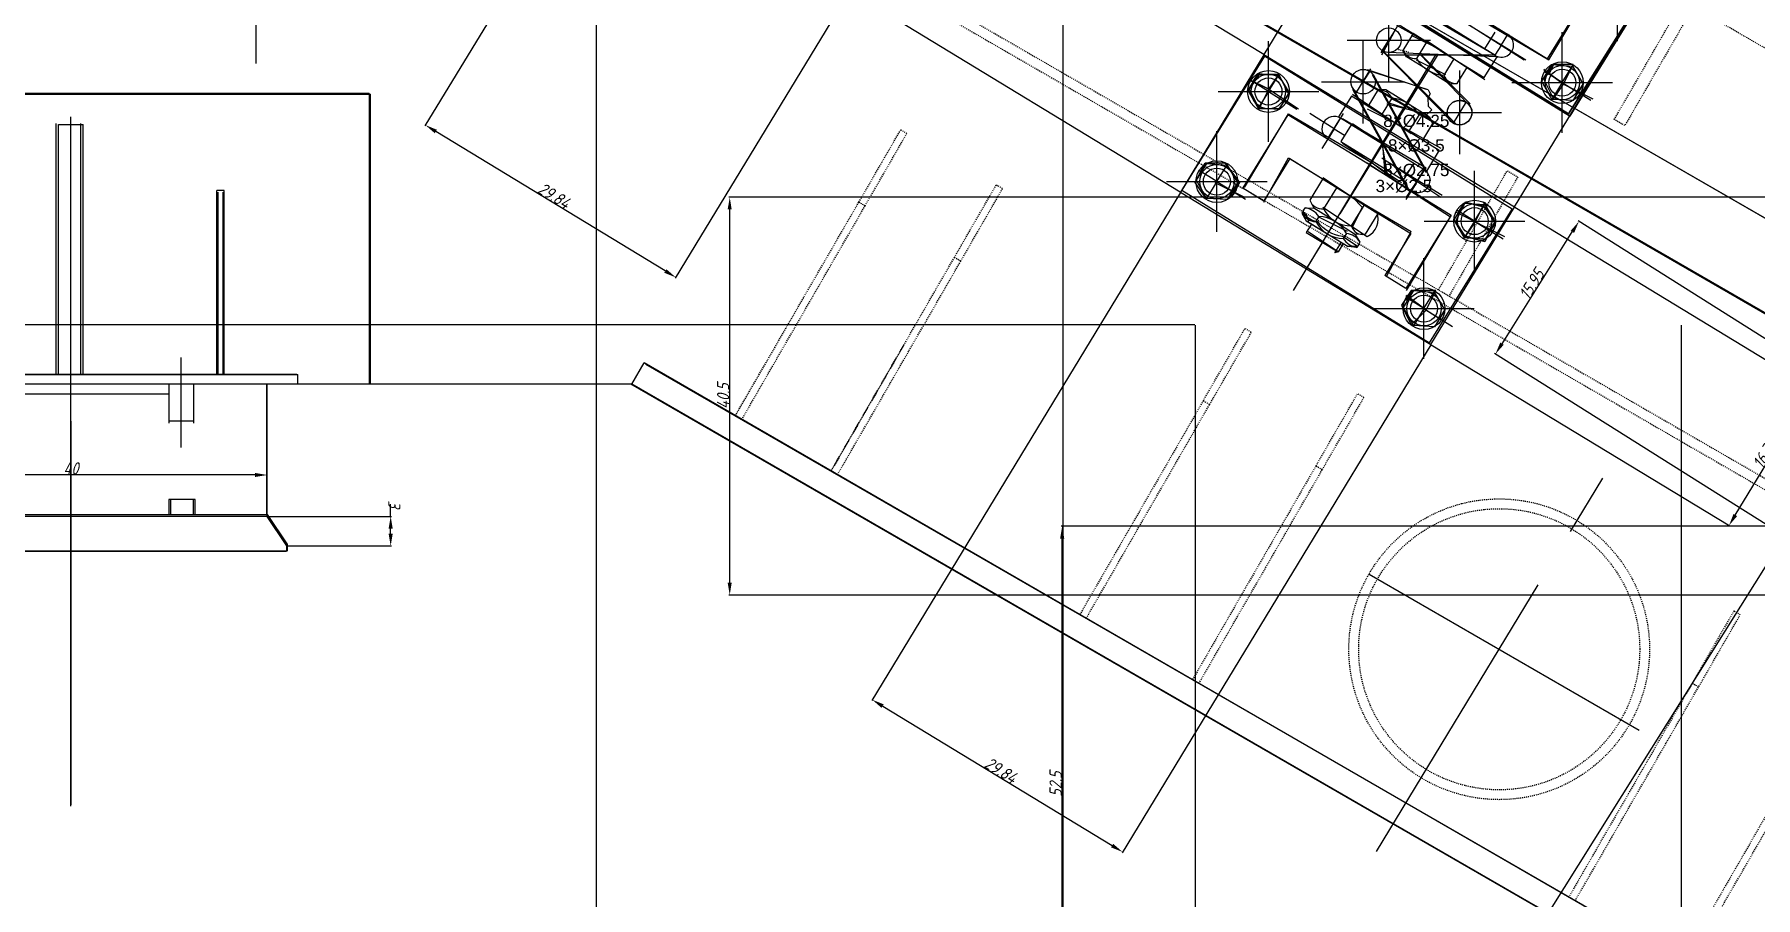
# Model space of a CAD drawing. Header units: millimetres. Extents: x 2787 to 6144, y -18 to 478.
# Drawn here: x 4303.8 to 4479.1, y 213.7 to 301.6 of the extents above; entities that cross this region are included whole.
import ezdxf

# ---------------------------------------------------------------- set-up
doc = ezdxf.new("R2010")
doc.units = ezdxf.units.MM
for name, pattern in [('ACAD_ISO02W100', [15, 12, -3]), ('CENTER', [50.8, 31.75, -6.35, 6.35, -6.35]), ('CENTER2', [28.575, 19.05, -3.175, 3.175, -3.175]), ('HIDDEN', [0.2, 0.1, -0.1])]:
    doc.linetypes.add(name, pattern=pattern)
for name, color, linetype in [('ADIM', 3, 'Continuous'), ('ADIM_CENTER', 1, 'Continuous'), ('ADIM_CLEAN', 3, 'Continuous'), ('ADIM_CLEAN_L', 3, 'Continuous')]:
    doc.layers.add(name, color=color, linetype=linetype)
for name, color, linetype, lineweight in [('A粗实线', 7, 'Continuous', 40), ('中心线', 1, 'CENTER', 13), ('图层1', 1, 'CENTER2', 25), ('图层2', 160, 'Continuous', 25), ('尺寸线', 22, 'Continuous', 13), ('粗实线层', 7, 'Continuous', 35), ('虚线', 8, 'ACAD_ISO02W100', 13)]:
    doc.layers.add(name, color=color, linetype=linetype, lineweight=lineweight)
doc.styles.get("Standard").update_dxf_attribs({"font": 'gbeitc.shx', "bigfont": 'gbcbig.shx'})
doc.dimstyles.new('ADIM', dxfattribs={"dimscale": 0.5, "dimtxt": 2.5, "dimasz": 2.5, "dimexe": 0.18, "dimexo": 0.0625, "dimgap": 0.09, "dimtad": 1, "dimdec": 4, "dimzin": 0, "dimdsep": 46, "dimtxsty": 'Standard', "dimcen": 0.09, "dimadec": 0, "dimazin": 0, "dimtfac": 1, "dimtdec": 4, "dimtofl": 0, "dimtmove": 0, "dimatfit": 3, "dimfxl": 1, "dimtolj": 1, "dimtzin": 0, "dimarcsym": 0})

# ---------------------------------------------------------------- blocks, each defined once
blk = doc.blocks.new('*D90')
at = {"layer": 'ADIM', "color": 0, "lineweight": -2, "transparency": 16777216}
for p, q in [((4542.97, 251.5), (4408.36, 251.5)), ((4408.45, 200.25), (4408.45, 250.25)), ((4542.97, 199), (4408.36, 199))]:
    blk.add_line(p, q, dxfattribs=at)
at = {"layer": 'ADIM', "color": 0, "transparency": 16777216}
for points in [[(4408.24, 250.25), (4408.66, 250.25), (4408.45, 251.5)], [(4408.24, 200.25), (4408.66, 200.25), (4408.45, 199)]]:
    blk.add_solid(points, dxfattribs=at)
at = {"layer": 'Defpoints', "color": 0, "transparency": 16777216}
for p in [(4408.45, 251.5), (4543, 251.5), (4543, 199)]:
    blk.add_point(p, dxfattribs=at)
at = {"layer": 'ADIM', "color": 0, "transparency": 16777216, "insert": (4407.78, 225.25), "char_height": 1.25, "attachment_point": 5, "rotation": 90}
blk.add_mtext('\\A1;52.5', dxfattribs=at)
blk = doc.blocks.new('*D135')
at = {"layer": 'ADIM', "color": 0, "lineweight": -2, "transparency": 16777216}
for p, q in [((4481.98, 250.47), (4449.54, 198.76)), ((4507.48, 234.47), (4475.04, 182.76)), ((4474.03, 183.5), (4450.64, 198.17))]:
    blk.add_line(p, q, dxfattribs=at)
at = {"layer": 'ADIM', "color": 0, "transparency": 16777216}
for points in [[(4450.75, 198.35), (4450.53, 198), (4449.58, 198.84)], [(4474.14, 183.68), (4473.92, 183.33), (4475.08, 182.84)]]:
    blk.add_solid(points, dxfattribs=at)
at = {"layer": 'Defpoints', "color": 0, "transparency": 16777216}
for p in [(4482, 250.5), (4507.5, 234.5), (4449.58, 198.84)]:
    blk.add_point(p, dxfattribs=at)
at = {"layer": 'ADIM', "color": 0, "transparency": 16777216, "insert": (4462.69, 191.41), "char_height": 1.25, "attachment_point": 5, "rotation": 327.8937}
blk.add_mtext('\\A1;30.1', dxfattribs=at)
blk = doc.blocks.new('*D136')
at = {"layer": 'ADIM', "color": 0, "lineweight": -2, "transparency": 16777216}
for p, q in [((4490.47, 264.02), (4460.99, 282.58)), ((4453.24, 270.09), (4460.4, 281.47)), ((4481.97, 250.52), (4452.49, 269.08))]:
    blk.add_line(p, q, dxfattribs=at)
at = {"layer": 'ADIM', "color": 0, "transparency": 16777216}
for points in [[(4460.23, 281.58), (4460.58, 281.36), (4461.07, 282.53)], [(4453.06, 270.2), (4453.41, 269.98), (4452.57, 269.03)]]:
    blk.add_solid(points, dxfattribs=at)
at = {"layer": 'Defpoints', "color": 0, "transparency": 16777216}
for p in [(4461.07, 282.53), (4490.5, 264), (4482, 250.5)]:
    blk.add_point(p, dxfattribs=at)
at = {"layer": 'ADIM', "color": 0, "transparency": 16777216, "insert": (4456.25, 276.14), "char_height": 1.25, "attachment_point": 5, "rotation": 57.8043}
blk.add_mtext('\\A1;15.95', dxfattribs=at)
blk = doc.blocks.new('*D138')
at = {"layer": 'ADIM', "color": 0, "lineweight": -2, "transparency": 16777216}
for p, q in [((4483.47, 285), (4374.5, 285)), ((4374.59, 245.75), (4374.59, 283.75)), ((4483.47, 244.5), (4374.5, 244.5))]:
    blk.add_line(p, q, dxfattribs=at)
at = {"layer": 'ADIM', "color": 0, "transparency": 16777216}
for points in [[(4374.38, 283.75), (4374.79, 283.75), (4374.59, 285)], [(4374.38, 245.75), (4374.79, 245.75), (4374.59, 244.5)]]:
    blk.add_solid(points, dxfattribs=at)
at = {"layer": 'Defpoints', "color": 0, "transparency": 16777216}
for p in [(4374.59, 285), (4483.5, 285), (4483.5, 244.5)]:
    blk.add_point(p, dxfattribs=at)
at = {"layer": 'ADIM', "color": 0, "transparency": 16777216, "insert": (4373.92, 264.75), "char_height": 1.25, "attachment_point": 5, "rotation": 90}
blk.add_mtext('\\A1;40.5', dxfattribs=at)
blk = doc.blocks.new('*D157')
at = {"layer": 'ADIM', "color": 0, "lineweight": -2, "transparency": 16777216}
for p, q in [((4374.98, 343.97), (4343.55, 292.26)), ((4400.48, 328.47), (4369.05, 276.76)), ((4368.03, 277.49), (4344.67, 291.69))]:
    blk.add_line(p, q, dxfattribs=at)
at = {"layer": 'ADIM', "color": 0, "transparency": 16777216}
for points in [[(4344.77, 291.87), (4344.56, 291.51), (4343.6, 292.34)], [(4368.14, 277.67), (4367.92, 277.31), (4369.1, 276.84)]]:
    blk.add_solid(points, dxfattribs=at)
at = {"layer": 'Defpoints', "color": 0, "transparency": 16777216}
for p in [(4375, 344), (4400.5, 328.5), (4343.6, 292.34)]:
    blk.add_point(p, dxfattribs=at)
at = {"layer": 'ADIM', "color": 0, "transparency": 16777216, "insert": (4356.7, 285.16), "char_height": 1.25, "attachment_point": 5, "rotation": 328.707}
blk.add_mtext('\\A1;29.84', dxfattribs=at)
blk = doc.blocks.new('*D164')
at = {"layer": 'ADIM', "color": 0, "lineweight": -2, "transparency": 16777216}
for p, q in [((4361, 305.47), (4361, 178.58)), ((4408.5, 305.47), (4408.5, 178.58)), ((4362.25, 178.67), (4407.25, 178.67))]:
    blk.add_line(p, q, dxfattribs=at)
at = {"layer": 'ADIM', "color": 0, "transparency": 16777216}
for points in [[(4362.25, 178.87), (4362.25, 178.46), (4361, 178.67)], [(4407.25, 178.87), (4407.25, 178.46), (4408.5, 178.67)]]:
    blk.add_solid(points, dxfattribs=at)
at = {"layer": 'Defpoints', "color": 0, "transparency": 16777216}
for p in [(4361, 305.5), (4408.5, 305.5), (4408.5, 178.67)]:
    blk.add_point(p, dxfattribs=at)
at = {"layer": 'ADIM', "color": 0, "transparency": 16777216, "insert": (4384.75, 179.34), "char_height": 1.25, "attachment_point": 5}
blk.add_mtext('\\A1;47.5', dxfattribs=at)
blk = doc.blocks.new('*D166')
at = {"layer": 'ADIM', "color": 0, "lineweight": -2, "transparency": 16777216}
for p, q in [((4454.53, 283.98), (4484.93, 265.53)), ((4446.03, 269.98), (4476.43, 251.53)), ((4477, 252.64), (4484.2, 264.5))]:
    blk.add_line(p, q, dxfattribs=at)
at = {"layer": 'ADIM', "color": 0, "transparency": 16777216}
for points in [[(4484.02, 264.61), (4484.38, 264.4), (4484.85, 265.57)], [(4476.82, 252.75), (4477.18, 252.53), (4476.35, 251.57)]]:
    blk.add_solid(points, dxfattribs=at)
at = {"layer": 'Defpoints', "color": 0, "transparency": 16777216}
for p in [(4454.5, 284), (4446, 270), (4484.85, 265.57)]:
    blk.add_point(p, dxfattribs=at)
at = {"layer": 'ADIM', "color": 0, "transparency": 16777216, "insert": (4480.03, 258.92), "char_height": 1.25, "attachment_point": 5, "rotation": 58.7363}
blk.add_mtext('\\A1;16.38', dxfattribs=at)
blk = doc.blocks.new('*D167')
at = {"layer": 'ADIM', "color": 0, "lineweight": -2, "transparency": 16777216}
for p, q in [((4429.02, 299.53), (4460.45, 351.24)), ((4484.83, 336.31), (4461.47, 350.51)), ((4454.52, 284.03), (4485.95, 335.74))]:
    blk.add_line(p, q, dxfattribs=at)
at = {"layer": 'ADIM', "color": 0, "transparency": 16777216}
for points in [[(4461.58, 350.69), (4461.36, 350.33), (4460.4, 351.16)], [(4484.94, 336.49), (4484.73, 336.13), (4485.9, 335.66)]]:
    blk.add_solid(points, dxfattribs=at)
at = {"layer": 'Defpoints', "color": 0, "transparency": 16777216}
for p in [(4460.4, 351.16), (4429, 299.5), (4454.5, 284)]:
    blk.add_point(p, dxfattribs=at)
at = {"layer": 'ADIM', "color": 0, "transparency": 16777216, "insert": (4473.5, 343.98), "char_height": 1.25, "attachment_point": 5, "rotation": 328.707}
blk.add_mtext('\\A1;29.84', dxfattribs=at)
blk = doc.blocks.new('*D168')
at = {"layer": 'ADIM', "color": 0, "lineweight": -2, "transparency": 16777216}
for p, q in [((4428.97, 299.52), (4398.57, 317.97)), ((4398, 316.86), (4390.8, 305)), ((4420.47, 285.52), (4390.07, 303.97))]:
    blk.add_line(p, q, dxfattribs=at)
at = {"layer": 'ADIM', "color": 0, "transparency": 16777216}
for points in [[(4397.82, 316.97), (4398.18, 316.75), (4398.65, 317.93)], [(4390.62, 305.1), (4390.98, 304.89), (4390.15, 303.93)]]:
    blk.add_solid(points, dxfattribs=at)
at = {"layer": 'Defpoints', "color": 0, "transparency": 16777216}
for p in [(4390.15, 303.93), (4429, 299.5), (4420.5, 285.5)]:
    blk.add_point(p, dxfattribs=at)
at = {"layer": 'ADIM', "color": 0, "transparency": 16777216, "insert": (4393.83, 311.28), "char_height": 1.25, "attachment_point": 5, "rotation": 58.7363}
blk.add_mtext('\\A1;16.38', dxfattribs=at)
blk = doc.blocks.new('*D169')
at = {"layer": 'ADIM', "color": 0, "lineweight": -2, "transparency": 16777216}
for p, q in [((4420.48, 285.47), (4389.05, 233.76)), ((4445.98, 269.97), (4414.55, 218.26)), ((4390.17, 233.19), (4413.53, 218.99))]:
    blk.add_line(p, q, dxfattribs=at)
at = {"layer": 'ADIM', "color": 0, "transparency": 16777216}
for points in [[(4390.27, 233.37), (4390.06, 233.01), (4389.1, 233.84)], [(4413.64, 219.17), (4413.42, 218.81), (4414.6, 218.34)]]:
    blk.add_solid(points, dxfattribs=at)
at = {"layer": 'Defpoints', "color": 0, "transparency": 16777216}
for p in [(4420.5, 285.5), (4446, 270), (4414.6, 218.34)]:
    blk.add_point(p, dxfattribs=at)
at = {"layer": 'ADIM', "color": 0, "transparency": 16777216, "insert": (4402.2, 226.66), "char_height": 1.25, "attachment_point": 5, "rotation": 328.707}
blk.add_mtext('\\A1;29.84', dxfattribs=at)
blk = doc.blocks.new('*D170')
at = {"layer": 'ADIM', "color": 0, "lineweight": -2, "transparency": 16777216}
for p, q in [((4422, 271.97), (4422, 128.5)), ((4471.5, 271.97), (4471.5, 128.5)), ((4423.25, 128.59), (4470.25, 128.59))]:
    blk.add_line(p, q, dxfattribs=at)
at = {"layer": 'ADIM', "color": 0, "transparency": 16777216}
for points in [[(4423.25, 128.8), (4423.25, 128.38), (4422, 128.59)], [(4470.25, 128.8), (4470.25, 128.38), (4471.5, 128.59)]]:
    blk.add_solid(points, dxfattribs=at)
at = {"layer": 'Defpoints', "color": 0, "transparency": 16777216}
for p in [(4422, 272), (4471.5, 272), (4471.5, 128.59)]:
    blk.add_point(p, dxfattribs=at)
at = {"layer": 'ADIM', "color": 0, "transparency": 16777216, "insert": (4446.75, 129.26), "char_height": 1.25, "attachment_point": 5}
blk.add_mtext('\\A1;49.5', dxfattribs=at)
blk = doc.blocks.new('*D171')
at = {"layer": 'ADIM', "color": 0, "lineweight": -2, "transparency": 16777216}
for p, q in [((4421.97, 335.5), (4259.17, 335.5)), ((4259.26, 273.25), (4259.26, 334.25)), ((4421.97, 272), (4259.17, 272))]:
    blk.add_line(p, q, dxfattribs=at)
at = {"layer": 'ADIM', "color": 0, "transparency": 16777216}
for points in [[(4259.05, 334.25), (4259.46, 334.25), (4259.26, 335.5)], [(4259.05, 273.25), (4259.46, 273.25), (4259.26, 272)]]:
    blk.add_solid(points, dxfattribs=at)
at = {"layer": 'Defpoints', "color": 0, "transparency": 16777216}
for p in [(4259.26, 335.5), (4422, 335.5), (4422, 272)]:
    blk.add_point(p, dxfattribs=at)
at = {"layer": 'ADIM', "color": 0, "transparency": 16777216, "insert": (4258.59, 303.75), "char_height": 1.25, "attachment_point": 5, "rotation": 90}
blk.add_mtext('\\A1;63.5', dxfattribs=at)
blk = doc.blocks.new('*D199')
at = {"layer": 'ADIM', "color": 0, "lineweight": -2, "transparency": 16777216}
for p, q in [((4287.5, 252.53), (4287.5, 256.81)), ((4326.25, 256.72), (4288.75, 256.72)), ((4327.5, 252.53), (4327.5, 256.81))]:
    blk.add_line(p, q, dxfattribs=at)
at = {"layer": 'ADIM', "color": 0, "transparency": 16777216}
for points in [[(4288.75, 256.93), (4288.75, 256.52), (4287.5, 256.72)], [(4326.25, 256.93), (4326.25, 256.52), (4327.5, 256.72)]]:
    blk.add_solid(points, dxfattribs=at)
at = {"layer": 'Defpoints', "color": 0, "transparency": 16777216}
for p in [(4287.5, 256.72), (4287.5, 252.5), (4327.5, 252.5)]:
    blk.add_point(p, dxfattribs=at)
at = {"layer": 'ADIM', "color": 0, "transparency": 16777216, "insert": (4307.5, 257.39), "char_height": 1.25, "attachment_point": 5}
blk.add_mtext('\\A1;40', dxfattribs=at)
blk = doc.blocks.new('*D201')
at = {"layer": 'ADIM', "color": 0, "lineweight": -2, "transparency": 16777216}
for p, q in [((4327.53, 252.5), (4340.15, 252.5)), ((4340.06, 252.5), (4340.06, 253.75)), ((4340.06, 250.75), (4340.06, 251.25)), ((4329.53, 249.5), (4340.15, 249.5))]:
    blk.add_line(p, q, dxfattribs=at)
at = {"layer": 'ADIM', "color": 0, "transparency": 16777216}
for points in [[(4339.85, 251.25), (4340.27, 251.25), (4340.06, 252.5)], [(4339.85, 250.75), (4340.27, 250.75), (4340.06, 249.5)]]:
    blk.add_solid(points, dxfattribs=at)
at = {"layer": 'Defpoints', "color": 0, "transparency": 16777216}
for p in [(4327.5, 252.5), (4340.06, 252.5), (4329.5, 249.5)]:
    blk.add_point(p, dxfattribs=at)
at = {"layer": 'ADIM', "color": 0, "transparency": 16777216, "insert": (4340.43, 253.75), "char_height": 1.25, "attachment_point": 5, "rotation": 270}
blk.add_mtext('\\A1;3', dxfattribs=at)

msp = doc.modelspace()

# ---------------------------------------------------------------- linework, layer by layer
at = {"color": 7, "linetype": 'Continuous', "lineweight": -3}
for p, q in [((4504.53517, 259.07622), (4304.46557, 374.6261)), ((4716.3813, 146.44712), (4364.3277, 349.62706)), ((4337.86897, 294.44889), (4337.86897, 269.44913)), ((4337.86897, 294.44889), (4337.86897, 269.44913)), ((4337.86898, 294.44889), (4337.86898, 269.44913)), ((4323.10761, 285.69897), (4322.35762, 285.69897)), ((4322.35762, 266.96053), (4322.35762, 285.69897)), ((4323.10761, 266.96053), (4323.10761, 285.69897)), ((4284.35898, 266.96053), (4330.60769, 266.96053)), ((4330.59615, 265.96054), (4330.59615, 266.94928)), ((4317.48267, 264.94892), (4297.48286, 264.94892)), ((4319.98264, 265.96054), (4317.48267, 265.96054)), ((4317.48267, 265.96054), (4317.48267, 262.21059)), ((4319.98264, 265.96054), (4319.98264, 262.21059)), ((4319.98264, 262.21059), (4317.48267, 262.21059)), ((4317.48277, 254.21055), (4317.48277, 252.71054)), ((4318.73277, 254.21055), (4317.48277, 254.21055)), ((4317.65291, 254.20999), (4317.65291, 252.70999)), ((4318.90291, 254.20999), (4317.65291, 254.20999)), ((4319.98276, 254.21055), (4318.73277, 254.21055)), ((4320.15291, 254.20999), (4318.90291, 254.20999)), ((4319.98276, 252.71054), (4319.98276, 254.21055)), ((4320.15291, 252.70999), (4320.15291, 254.20999))]:
    msp.add_line(p, q, dxfattribs=at)
at = {"lineweight": -3}
for p, q in [((4457.86181, 299.08324), (4462.4719, 306.55437)), ((4452.50656, 299.45008), (4444.00098, 304.7089)), ((4449.56433, 304.20324), (4457.86181, 299.08324)), ((4446.95102, 299.94569), (4442.48315, 302.70262)), ((4444.1852, 301.65236), (4443.13281, 299.95163)), ((4446.95102, 299.94569), (4444.1852, 301.65236)), ((4452.4979, 301.81416), (4451.46407, 300.10209)), ((4448.25216, 292.53835), (4440.96089, 299.98155)), ((4452.73068, 299.30167), (4441.61096, 299.73641)), ((4443.49595, 299.28691), (4443.13281, 299.95163)), ((4445.56562, 300.80057), (4444.52066, 299.1061)), ((4446.94853, 299.94724), (4445.56562, 300.80057)), ((4446.94853, 299.94724), (4451.40956, 297.17925)), ((4446.94853, 299.94724), (4448.32932, 299.09048)), ((4447.60261, 301.00724), (4447.58497, 300.97866)), ((4447.60261, 301.00724), (4447.60261, 301.00724)), ((4445.70861, 297.92157), (4443.49595, 299.28691)), ((4444.83171, 299.61049), (4449.8662, 294.41712)), ((4445.91047, 298.25937), (4445.91446, 298.25694)), ((4448.32932, 299.09048), (4447.30077, 297.41235)), ((4448.68376, 296.56978), (4449.73674, 298.27014)), ((4451.40956, 297.17925), (4452.73068, 299.30167)), ((4451.85776, 298.38158), (4451.84012, 298.353)), ((4452.50656, 299.45009), (4452.50656, 299.45008)), ((4452.73068, 299.30167), (4452.74965, 299.33215)), ((4452.73068, 299.30167), (4452.86813, 299.29629)), ((4445.70369, 295.94283), (4439.66289, 297.87801)), ((4445.54909, 287.66318), (4440.17354, 297.40693)), ((4445.70385, 297.92451), (4447.91651, 296.55918)), ((4447.91651, 296.55918), (4448.68376, 296.56978)), ((4448.68217, 296.57075), (4448.68376, 296.56978)), ((4437.91353, 295.29708), (4436.60071, 293.16952)), ((4442.3814, 292.54016), (4437.91353, 295.29708)), ((4443.70459, 285.85951), (4438.06886, 296.05808)), ((4438.35565, 295.55222), (4438.35106, 295.56024)), ((4438.35183, 295.54602), (4438.35565, 295.55222)), ((4439.61558, 294.24683), (4440.6637, 295.95019)), ((4441.42069, 295.92373), (4440.6637, 295.95019)), ((4440.99599, 293.39503), (4442.04185, 295.08894)), ((4443.63335, 294.5584), (4441.42069, 295.92373)), ((4443.34807, 294.07584), (4441.73053, 294.58472)), ((4443.62858, 294.56134), (4445.84124, 293.19601)), ((4445.70674, 295.93667), (4445.70369, 295.94283)), ((4449.58557, 294.69926), (4449.01307, 294.88267)), ((4449.58834, 294.70375), (4449.56498, 294.66591)), ((4431.44292, 293.38564), (4426.84805, 285.93919)), ((4439.75559, 288.29036), (4431.44292, 293.38564)), ((4445.31593, 287.79694), (4436.80105, 293.04068)), ((4442.3814, 292.54016), (4439.61558, 294.24683)), ((4442.3789, 292.5417), (4440.99599, 293.39503)), ((4443.3321, 294.08086), (4443.42196, 294.22648)), ((4443.3321, 294.08086), (4445.54364, 293.3851)), ((4443.42196, 294.22648), (4443.42592, 294.22401)), ((4443.76393, 291.69179), (4444.80254, 293.36372)), ((4445.84124, 293.19601), (4446.17587, 292.50549)), ((4437.87618, 292.38569), (4436.81935, 290.68772)), ((4441.06608, 290.41414), (4437.87618, 292.38569)), ((4441.72482, 291.48169), (4441.74246, 291.51027)), ((4441.72482, 291.48169), (4441.72482, 291.48169)), ((4442.3789, 292.5417), (4446.85359, 289.79585)), ((4442.3789, 292.5417), (4443.76393, 291.69179)), ((4446.17587, 292.50549), (4445.12834, 290.80176)), ((4446.17429, 292.50648), (4446.17587, 292.50549)), ((4448.2494, 292.53386), (4448.6302, 292.41406)), ((4436.81935, 290.68772), (4443.19905, 286.74443)), ((4441.18453, 290.6061), (4441.06608, 290.41414)), ((4441.06608, 290.41414), (4441.18453, 290.6061)), ((4441.06608, 290.41414), (4441.30506, 287.33657)), ((4441.18453, 290.6061), (4441.18316, 290.60849)), ((4446.85359, 289.79585), (4445.54909, 287.66318)), ((4431.54137, 288.78177), (4428.9756, 284.62637)), ((4431.61644, 288.9062), (4431.54137, 288.78177)), ((4437.78636, 285.09902), (4431.61644, 288.9062)), ((4439.74806, 288.29497), (4448.04554, 283.17498)), ((4439.75559, 288.29036), (4439.75558, 288.29033)), ((4439.75559, 288.29036), (4444.01071, 285.66472)), ((4443.19905, 286.74443), (4444.26563, 288.4363)), ((4445.31592, 287.79693), (4445.31593, 287.79694)), ((4445.54909, 287.66318), (4445.53036, 287.63255)), ((4445.54909, 287.66318), (4445.61554, 287.54274)), ((4426.84805, 285.93919), (4428.9756, 284.62637)), ((4434.96716, 286.83821), (4433.66567, 284.7037)), ((4437.77114, 285.108), (4434.95212, 286.84749)), ((4437.78636, 285.09902), (4434.96716, 286.83821)), ((4436.37348, 285.97043), (4435.0755, 283.83379)), ((4436.37348, 285.97043), (4435.0755, 283.83379)), ((4436.35862, 285.98001), (4436.35844, 285.97971)), ((4437.77132, 285.1083), (4436.35862, 285.98001)), ((4437.78618, 285.09872), (4436.37348, 285.97043)), ((4433.66567, 284.7037), (4434.09183, 283.8723)), ((4437.77114, 285.108), (4443.94105, 281.30082)), ((4437.78636, 285.09902), (4437.78618, 285.09872)), ((4437.78636, 285.09902), (4440.60538, 283.35953)), ((4437.78636, 285.09902), (4439.19915, 284.22746)), ((4439.19915, 284.22746), (4437.87892, 282.08789)), ((4439.19915, 284.22746), (4437.90482, 282.0886)), ((4433.02337, 283.65031), (4432.85927, 283.38437)), ((4432.85927, 283.38437), (4433.30414, 282.59577)), ((4432.94267, 283.70011), (4432.94267, 283.70011)), ((4433.02337, 283.65031), (4433.18747, 283.91626)), ((4433.18747, 283.91626), (4434.09183, 283.8723)), ((4433.30414, 282.59577), (4437.55925, 279.97013)), ((4433.83276, 282.26958), (4433.30465, 281.4204)), ((4434.04552, 282.1383), (4433.83276, 282.26958)), ((4436.21098, 282.54595), (4434.09183, 283.8723)), ((4434.59717, 283.04639), (4434.27267, 282.51222)), ((4436.21098, 282.54595), (4438.33013, 281.2196)), ((4440.60538, 283.35953), (4439.29256, 281.23198)), ((4448.04554, 283.17498), (4443.43544, 275.70385)), ((4433.30465, 281.4204), (4436.539, 279.42463)), ((4437.4023, 281.31547), (4437.0741, 280.78358)), ((4439.29256, 281.23198), (4438.33013, 281.2196)), ((4438.7935, 280.4232), (4438.33013, 281.2196)), ((4438.75743, 280.47928), (4438.76279, 280.47598)), ((4443.94105, 281.30082), (4441.30788, 277.01667)), ((4436.84435, 280.41126), (4436.17967, 279.33407)), ((4436.53904, 279.42464), (4436.17967, 279.33407)), ((4437.05711, 280.27998), (4436.53904, 279.42464)), ((4436.84435, 280.41126), (4437.05711, 280.27998)), ((4438.46529, 279.89131), (4437.55925, 279.97013)), ((4438.62939, 280.15725), (4438.46529, 279.89131)), ((4438.62939, 280.15725), (4438.7935, 280.4232)), ((4443.43544, 275.70385), (4441.30788, 277.01667))]:
    msp.add_line(p, q, dxfattribs=at)
at = {"color": 7, "linetype": 'Continuous', "lineweight": -3, "ltscale": 1.333333}
msp.add_line((4327.44424, 252.71054), (4327.44424, 265.96054), dxfattribs=at)
at = {"lineweight": -3, "ltscale": 1.333333}
for p, q in [((4287.44424, 252.71054), (4327.44424, 252.71054)), ((4329.51145, 249.71054), (4327.52128, 252.71054)), ((4285.45408, 248.96054), (4329.43441, 248.96054)), ((4329.51145, 249.71054), (4329.51145, 248.96054))]:
    msp.add_line(p, q, dxfattribs=at)
at = {"lineweight": -3}
for points in [[(4467.31298, 307.60629), (4468.50155, 306.87288), (4460.0995, 293.25651), (4434.88794, 308.81343), (4443.28999, 322.4298), (4456.04149, 314.56143)], [(4445.70674, 295.93667), (4445.91722, 295.51154), (4445.68532, 295.081), (4445.7336, 294.28355), (4446.09989, 293.90569), (4445.54037, 293.38205)]]:
    msp.add_lwpolyline(points, dxfattribs=at)
for points in [[(4434.95491, 308.81157), (4460.16647, 293.25465), (4468.56852, 306.87102), (4443.35696, 322.42794)], [(4420.64337, 285.72867), (4445.85493, 270.17175), (4454.25698, 283.78812), (4429.04542, 299.34504)]]:
    msp.add_lwpolyline(points, close=True, dxfattribs=at)
for centre, radius in [((4441.70705, 300.9835), 1.25), ((4439.10199, 296.76175), 1.25), ((4459.37571, 296.66844), 2.125), ((4459.37571, 296.66844), 1.375), ((4429.45579, 295.7631), 2.125), ((4429.45579, 295.7631), 1.375), ((4448.90857, 293.60213), 1.25), ((4448.92916, 293.63549), 1.25), ((4424.19939, 286.59291), 2.125), ((4424.19939, 286.59291), 1.375), ((4450.44742, 282.56548), 2.125), ((4450.44742, 282.56548), 1.375), ((4445.28918, 273.65591), 2.125), ((4445.28918, 273.65591), 1.375)]:
    msp.add_circle(centre, radius, dxfattribs=at)
for centre, radius, start, end in [((4453.17055, 300.50916), 1.25, 237.9144148, 58.3231343), ((4444.52319, 300.67202), 1.56592, 207.3897692, 269.90746), ((4447.55988, 300.96615), 3.56324, 211.4672846, 265.8299447), ((4448.56815, 297.93811), 1.3721, 202.5306151, 274.8636076), ((4440.64338, 294.3844), 1.56592, 26.7388086, 89.2564994), ((4441.74239, 291.53831), 3.56324, 30.8163239, 85.178984), ((4436.14815, 291.97474), 1.25, 58.5119516, 238.3231343), ((4444.90102, 291.99515), 1.3721, 21.782661, 94.1156535), ((4436.14815, 291.97474), 1.25, 327.4744315, 328.728837), ((4444.66712, 286.7285), 1.25, 238.3231343, 58.7318538), ((4434.88258, 285.09851), 1.27935, 197.9747161, 278.6731711), ((4434.40009, 284.30008), 1.79239, 210.7229581, 265.9233105), ((4432.86062, 281.80935), 2.1321, 35.4643928, 81.1818758), ((4437.19183, 284.10869), 3.32719, 208.6740582, 267.9722104), ((4434.41293, 279.60935), 3.44198, 29.7146966, 86.931572), ((4437.80913, 285.09952), 3.01244, 204.8452667, 271.8204528), ((4438.7802, 281.91299), 2.04606, 213.5035588, 261.1463219), ((4437.16599, 279.41634), 1.91378, 31.7429096, 82.9069711), ((4439.04917, 282.39006), 1.18338, 194.7582857, 281.8689742)]:
    msp.add_arc(centre, radius, start, end, dxfattribs=at)
at = {"layer": 'ADIM_CENTER', "linetype": 'CENTER'}
for p, q in [((4326.34658, 298.60705), (4326.34658, 324.60705)), ((4326.34658, 299.35705), (4326.34658, 323.85705)), ((4465.01588, 300.87428), (4465.01588, 311.12428)), ((4465.01588, 301.24928), (4465.01588, 310.74928)), ((4441.70705, 296.7335), (4441.70705, 305.2335)), ((4459.37571, 291.54344), (4459.37571, 301.79344)), ((4429.45579, 290.6381), (4429.45579, 300.8881)), ((4429.45579, 291.0131), (4429.45579, 300.5131)), ((4429.45579, 291.3881), (4429.45579, 300.1381)), ((4437.45705, 300.9835), (4445.95705, 300.9835)), ((4439.10199, 292.51175), (4439.10199, 301.01175)), ((4459.37571, 291.91844), (4459.37571, 301.41844)), ((4459.37571, 292.29344), (4459.37571, 301.04344)), ((4434.85199, 296.76175), (4443.35199, 296.76175)), ((4448.92916, 289.38549), (4448.92916, 297.88549)), ((4454.25071, 296.66844), (4464.50071, 296.66844)), ((4454.62571, 296.66844), (4464.12571, 296.66844)), ((4455.00071, 296.66844), (4463.75071, 296.66844)), ((4424.33079, 295.7631), (4434.58079, 295.7631)), ((4424.70579, 295.7631), (4434.20579, 295.7631)), ((4425.08079, 295.7631), (4433.83079, 295.7631)), ((4444.67916, 293.63549), (4453.17916, 293.63549)), ((4424.19939, 281.46791), (4424.19939, 291.71791)), ((4424.19939, 281.84291), (4424.19939, 291.34291)), ((4424.19939, 282.21791), (4424.19939, 290.96791)), ((4450.44742, 277.44048), (4450.44742, 287.69048)), ((4419.07439, 286.59291), (4429.32439, 286.59291)), ((4419.44939, 286.59291), (4428.94939, 286.59291)), ((4419.82439, 286.59291), (4428.57439, 286.59291)), ((4450.44742, 277.81548), (4450.44742, 287.31548)), ((4450.44742, 278.19048), (4450.44742, 286.94048)), ((4445.32242, 282.56548), (4455.57242, 282.56548)), ((4445.69742, 282.56548), (4455.19742, 282.56548)), ((4446.07242, 282.56548), (4454.82242, 282.56548)), ((4445.28918, 268.53091), (4445.28918, 278.78091)), ((4445.28918, 268.90591), (4445.28918, 278.40591)), ((4445.28918, 269.28091), (4445.28918, 278.03091)), ((4440.16418, 273.65591), (4450.41418, 273.65591)), ((4440.53918, 273.65591), (4450.03918, 273.65591)), ((4440.91418, 273.65591), (4449.66418, 273.65591))]:
    msp.add_line(p, q, dxfattribs=at)
at = {"layer": 'ADIM_CLEAN'}
for points in [[(4468.5, 307), (4443.5, 322.5), (4456, 314.5), (4443.5, 322.5), (4435, 309), (4460, 293.5), (4468.5, 307), (4467.5, 307.5)], [(4460, 293.5), (4435, 309), (4443.5, 322.5), (4468.5, 307)], [(4446, 270), (4454.5, 284), (4429, 299.5), (4420.5, 285.5)], [(4460.5, 298.5), (4458.5, 298.5), (4458, 297.5), (4457.5, 298), (4459.5, 296.5)], [(4458.5, 298.5), (4457.5, 297), (4458.5, 295), (4459.5, 296.5), (4457.5, 298), (4458, 297.5)], [(4431.5, 295.5), (4430.5, 294), (4428.5, 294), (4427.5, 296), (4428.5, 297.5), (4430.5, 297.5)], [(4428.5, 297.5), (4427.5, 296), (4428.5, 294), (4429.5, 296), (4427.5, 297), (4429.5, 296), (4430.5, 297.5)], [(4426.5, 286.5), (4426, 285.5), (4426.5, 286.5), (4425.5, 285), (4423, 285), (4422, 286.5), (4423, 288.5), (4425, 288.5)], [(4452.5, 282.5), (4451.5, 280.5), (4449.5, 281), (4448.5, 282.5), (4449.5, 284.5), (4451.5, 284)], [(4451.5, 284), (4449.5, 284.5), (4448.5, 282.5), (4449.5, 281), (4450.5, 282.5), (4451.5, 284.5), (4450.5, 282.5), (4449.5, 281), (4451.5, 280.5), (4452.5, 282.5)], [(4444, 272), (4445.5, 273.5), (4443.5, 275), (4443.5, 274.5), (4444, 275.5), (4443, 274)], [(4444, 275.5), (4443.5, 274.5), (4443.5, 275), (4445.5, 273.5), (4446.5, 275.5)], [(4327.5, 252.5), (4287.5, 252.5), (4285.5, 249.5), (4285.5, 249), (4329.5, 249), (4329.5, 249.5)]]:
    msp.add_lwpolyline(points, close=True, dxfattribs=at)
for points in [[(4438, 282), (4439.5, 281, 0.399519497), (4440.5, 283.5), (4438, 285), (4439, 284)], [(4438.5, 280), (4437, 281, -0.210927936), (4434.5, 282.5, -0.264669615), (4433, 283.5, -0.245625189), (4433.5, 282.5), (4437.5, 280)]]:
    msp.add_lwpolyline(points, format="xyb", close=True, dxfattribs=at)
for centre, radius in [((4441.70705, 300.9835), 1.25), ((4439.10199, 296.76175), 1.25), ((4459.37571, 296.66844), 2.125), ((4459.37571, 296.66844), 1.75), ((4459.37571, 296.66844), 1.375), ((4429.45579, 295.7631), 2.125), ((4429.45579, 295.7631), 1.75), ((4429.45579, 295.7631), 1.375), ((4448.92916, 293.63549), 1.25), ((4424.19939, 286.59291), 2.125), ((4424.19939, 286.59291), 1.75), ((4424.19939, 286.59291), 1.375), ((4450.44742, 282.56548), 2.125), ((4450.44742, 282.56548), 1.75), ((4450.44742, 282.56548), 1.375), ((4445.28918, 273.65591), 2.125), ((4445.28918, 273.65591), 1.75), ((4445.28918, 273.65591), 1.375)]:
    msp.add_circle(centre, radius, dxfattribs=at)
at = {"layer": 'ADIM_CLEAN_L'}
for p, q in [((4304.5, 374.5), (4504.5, 259)), ((4364.5, 349.5), (4716.5, 146.5)), ((4441, 299.5), (4444, 305)), ((4444.5, 306), (4455.5, 299)), ((4458, 299), (4462.5, 306.5)), ((4444, 304.5), (4452.5, 299.5)), ((4449.5, 304), (4454, 301.5)), ((4449.5, 304), (4458, 299)), ((4442.5, 302.5), (4447, 300)), ((4444, 301.5), (4447, 300)), ((4441, 300), (4448.5, 292.5)), ((4445.5, 301), (4451.5, 297)), ((4432, 275.5), (4446.5, 299.5)), ((4439.5, 298), (4445.5, 296)), ((4441.5, 299.5), (4452.5, 299.5)), ((4444.5, 299), (4447.5, 297.5)), ((4445, 299.5), (4450, 294.5)), ((4440, 297.5), (4445.5, 287.5)), ((4459.5, 296.5), (4462.5, 295)), ((4277, 295.5), (4338, 295.5)), ((4338, 266), (4338, 295.5)), ((4429.5, 296), (4432.5, 294)), ((4438, 296), (4443.5, 286)), ((4438, 295.5), (4444, 291.5)), ((4441.5, 294.5), (4445.5, 293.5)), ((4445, 293.5), (4442, 295)), ((4427, 286), (4431.5, 293.5)), ((4431.5, 293.5), (4440, 288.5)), ((4437, 293), (4445.5, 288)), ((4439.5, 294), (4442.5, 292.5)), ((4306, 267), (4306, 292.5)), ((4308.5, 267), (4308.5, 292.5)), ((4438, 292.5), (4441, 290.5)), ((4442.5, 292.5), (4447, 290)), ((4437, 290.5), (4443, 286.5)), ((4441, 290.5), (4441.5, 287.5)), ((4429, 284.5), (4431.5, 289)), ((4431.5, 289), (4438, 285)), ((4439.5, 288.5), (4448, 283)), ((4440, 288.5), (4444, 285.5)), ((4441, 289), (4447, 285)), ((4443.5, 285), (4445.5, 288)), ((4424, 286.5), (4427, 285)), ((4435, 287), (4438, 285)), ((4322.5, 267), (4322.5, 285.5)), ((4323, 267), (4323, 285.5)), ((4435, 284), (4438, 282)), ((4438, 285), (4444, 281.5)), ((4437.5, 281.5), (4434.5, 283)), ((4443.5, 275.5), (4448, 283)), ((4448.5, 283.5), (4453.5, 281)), ((4433.5, 281.5), (4436.5, 279.5)), ((4441.5, 277), (4444, 281.5)), ((4284.5, 267), (4330.5, 267)), ((4366, 268), (4628, 117)), ((4284.5, 266), (4364.5, 266)), ((4297.5, 265), (4317.5, 265)), ((4317.5, 262), (4317.5, 266)), ((4320, 262), (4320, 266)), ((4327.5, 252.5), (4327.5, 266)), ((4364.5, 266), (4628, 114)), ((4307.5, 223), (4307.5, 262))]:
    msp.add_line(p, q, dxfattribs=at)
at = {"layer": 'A粗实线', "color": 7, "linetype": 'Continuous', "lineweight": -3}
for p, q in [((4306.2394, 266.96053), (4306.2394, 292.39128)), ((4306.2394, 292.39128), (4308.7394, 292.39128)), ((4308.7394, 266.96053), (4308.7394, 292.39128))]:
    msp.add_line(p, q, dxfattribs=at)
at = {"layer": '中心线', "color": 1, "linetype": 'CENTER', "lineweight": -3}
for p, q in [((4307.48276, 261.43775), (4307.48276, 293.77231)), ((4318.73265, 259.51429), (4318.73265, 268.69475))]:
    msp.add_line(p, q, dxfattribs=at)
at = {"layer": '中心线', "lineweight": -3}
for p, q in [((4440.46599, 218.39018), (4465.03677, 258.90006)), ((4439.70311, 246.62842), (4469.85084, 229.22262))]:
    msp.add_line(p, q, dxfattribs=at)
at = {"layer": '图层1', "lineweight": -3}
for p, q in [((4444.66089, 305.77051), (4455.64902, 298.99023)), ((4442.35654, 302.05152), (4440.90083, 299.69241)), ((4453.17055, 300.50916), (4453.83171, 301.57004)), ((4441.03351, 299.90742), (4441.64771, 300.90279)), ((4447.60261, 301.00724), (4447.58504, 300.97862)), ((4453.17524, 300.51669), (4452.51417, 299.44536)), ((4446.70043, 299.53743), (4431.93795, 275.48671)), ((4438.34732, 295.55418), (4439.89439, 298.06137)), ((4451.85776, 298.38158), (4451.84012, 298.353)), ((4459.37571, 296.66844), (4460.48996, 298.47788)), ((4429.45579, 295.7631), (4427.65133, 296.88539)), ((4429.45579, 295.7631), (4430.57004, 297.57254)), ((4439.76172, 297.84635), (4439.14752, 296.85099)), ((4459.37571, 296.66844), (4457.57125, 297.79073)), ((4459.37571, 296.66844), (4458.26147, 294.859)), ((4459.37571, 296.66844), (4461.18018, 295.54615)), ((4459.37571, 296.66844), (4462.27686, 294.86407)), ((4429.45579, 295.7631), (4428.34155, 293.95366)), ((4429.45579, 295.7631), (4431.26026, 294.64081)), ((4429.45579, 295.7631), (4432.35694, 293.95873)), ((4449.58834, 294.70375), (4448.2494, 292.53386)), ((4449.56498, 294.66591), (4449.58834, 294.70375)), ((4455.99725, 295.78783), (4455.99734, 295.82723)), ((4436.14815, 291.97474), (4433.66316, 293.50811)), ((4435.48166, 290.91008), (4436.79764, 293.04276)), ((4436.14815, 291.97474), (4437.09642, 293.5067)), ((4436.14815, 291.97474), (4434.90488, 289.96622)), ((4436.14815, 291.97474), (4435.48707, 290.90676)), ((4436.14815, 291.97474), (4437.21193, 291.31833)), ((4448.2494, 292.53386), (4448.27275, 292.57171)), ((4440.40231, 289.34969), (4440.43482, 289.32963)), ((4424.19939, 286.59291), (4422.39493, 287.7152)), ((4424.19939, 286.59291), (4425.31364, 288.40235)), ((4441.18631, 288.86592), (4447.13627, 285.19446)), ((4444.66249, 286.72092), (4445.32356, 287.79225)), ((4424.19939, 286.59291), (4423.08514, 284.78346)), ((4424.19939, 286.59291), (4426.00386, 285.47062)), ((4424.19939, 286.59291), (4427.10053, 284.78854)), ((4444.66712, 286.7285), (4443.46007, 284.75271)), ((4444.66712, 286.7285), (4444.01543, 285.66177)), ((4450.44742, 282.56548), (4451.56167, 284.37493)), ((4450.44742, 282.56548), (4448.64296, 283.68777)), ((4450.44742, 282.56548), (4449.33317, 280.75604)), ((4450.44742, 282.56548), (4452.25189, 281.4432)), ((4450.44742, 282.56548), (4453.34856, 280.76112)), ((4445.28918, 273.65591), (4446.40343, 275.46536)), ((4445.28918, 273.65591), (4443.48472, 274.7782)), ((4445.28918, 273.65591), (4444.17493, 271.84647)), ((4445.28918, 273.65591), (4447.09365, 272.53363)), ((4445.28918, 273.65591), (4448.19032, 271.85154))]:
    msp.add_line(p, q, dxfattribs=at)
at = {"layer": '图层2', "lineweight": -3}
for p, q in [((4458.31207, 298.5076), (4457.27348, 296.79842)), ((4457.78354, 297.65869), (4458.31207, 298.5076)), ((4458.31207, 298.5076), (4460.41163, 298.34506)), ((4460.41163, 298.34506), (4461.49557, 296.52065)), ((4428.39215, 297.60226), (4427.35356, 295.89308)), ((4427.65133, 296.88539), (4427.86362, 296.75335)), ((4427.86362, 296.75335), (4428.39215, 297.60226)), ((4428.39215, 297.60226), (4430.49171, 297.43972)), ((4430.49171, 297.43972), (4431.57565, 295.61531)), ((4457.27348, 296.79842), (4458.3206, 294.95503)), ((4457.57125, 297.79073), (4457.78354, 297.65869)), ((4461.49871, 296.52567), (4460.43707, 294.8307)), ((4460.96789, 295.67818), (4461.49871, 296.52567)), ((4427.35356, 295.89308), (4428.40068, 294.04969)), ((4431.57879, 295.62033), (4430.51715, 293.92536)), ((4431.04797, 294.77284), (4431.57879, 295.62033)), ((4431.26026, 294.64081), (4431.04797, 294.77284)), ((4460.43707, 294.8307), (4458.3206, 294.95503)), ((4461.18018, 295.54615), (4460.96789, 295.67818)), ((4430.51715, 293.92536), (4428.40068, 294.04969)), ((4423.13575, 288.43207), (4422.09716, 286.72288)), ((4422.39493, 287.7152), (4422.60722, 287.58316)), ((4422.60722, 287.58316), (4423.13575, 288.43207)), ((4423.13575, 288.43207), (4425.23531, 288.26953)), ((4425.23531, 288.26953), (4426.31925, 286.44512)), ((4422.09716, 286.72288), (4423.14428, 284.8795)), ((4426.32239, 286.45013), (4425.26074, 284.75517)), ((4425.79157, 285.60265), (4426.32239, 286.45013)), ((4425.26074, 284.75517), (4423.14428, 284.8795)), ((4426.00386, 285.47062), (4425.79157, 285.60265)), ((4449.38378, 284.40465), (4448.34519, 282.69546)), ((4448.85525, 283.55574), (4449.38378, 284.40465)), ((4449.38378, 284.40465), (4451.48334, 284.24211)), ((4451.48334, 284.24211), (4452.56728, 282.4177)), ((4448.34519, 282.69546), (4449.39231, 280.85208)), ((4448.64296, 283.68777), (4448.85525, 283.55574)), ((4452.57042, 282.42271), (4451.50877, 280.72775)), ((4452.0396, 281.57523), (4452.57042, 282.42271)), ((4451.50877, 280.72775), (4449.39231, 280.85208)), ((4452.25189, 281.4432), (4452.0396, 281.57523)), ((4444.22554, 275.49508), (4443.18695, 273.78589)), ((4443.69701, 274.64617), (4444.22554, 275.49508)), ((4444.22554, 275.49508), (4446.3251, 275.33254)), ((4446.3251, 275.33254), (4447.40904, 273.50813)), ((4443.18695, 273.78589), (4444.23407, 271.94251)), ((4443.48472, 274.7782), (4443.69701, 274.64617)), ((4447.41218, 273.51314), (4446.35053, 271.81818)), ((4446.88136, 272.66566), (4447.41218, 273.51314)), ((4446.35053, 271.81818), (4444.23407, 271.94251)), ((4447.09365, 272.53363), (4446.88136, 272.66566))]:
    msp.add_line(p, q, dxfattribs=at)
for centre, radius in [((4459.37571, 296.66844), 1.75), ((4459.37571, 296.66844), 1.375), ((4429.45579, 295.7631), 1.75), ((4429.45579, 295.7631), 1.375), ((4424.19939, 286.59291), 1.75), ((4424.19939, 286.59291), 1.375), ((4450.44742, 282.56548), 1.75), ((4450.44742, 282.56548), 1.375), ((4445.28918, 273.65591), 1.75), ((4445.28918, 273.65591), 1.375)]:
    msp.add_circle(centre, radius, dxfattribs=at)
at = {"layer": '尺寸线', "lineweight": -3, "ltscale": 2}
msp.add_line((4307.48276, 262.21059), (4307.48276, 223.1437), dxfattribs=at)
at = {"layer": '粗实线层', "color": 7, "lineweight": -3}
for p, q in [((4337.86897, 295.57389), (4277.09655, 295.57389)), ((4337.86897, 295.57389), (4337.86897, 265.96054)), ((4627.88174, 116.85257), (4365.8692, 268.12558)), ((4364.61921, 265.96054), (4284.35898, 265.96054)), ((4627.88174, 113.96585), (4364.61921, 265.96054))]:
    msp.add_line(p, q, dxfattribs=at)
at = {"layer": '粗实线层', "lineweight": -3}
msp.add_line((4364.61921, 265.96054), (4365.8692, 268.12558), dxfattribs=at)
at = {"layer": '虚线', "color": 251, "linetype": 'HIDDEN', "lineweight": -3}
msp.add_line((4724.54654, 159.05358), (4339.65922, 381.18243), dxfattribs=at)
at = {"layer": '虚线', "color": 8, "linetype": 'HIDDEN', "lineweight": -3}
for p, q in [((4296.64844, 361.08644), (4704.3909, 125.67622)), ((4297.14844, 361.95246), (4704.8909, 126.54224)), ((4464.66905, 292.91248), (4471.66525, 305.03028)), ((4472.74787, 304.40543), (4465.75158, 292.28748)), ((4443.76712, 299.74785), (4442.55591, 300.05683)), ((4465.75158, 292.28748), (4464.66905, 292.91248)), ((4387.74415, 284.50791), (4392.00199, 291.86459)), ((4388.38385, 284.13859), (4392.63385, 291.49981)), ((4392.00199, 291.86459), (4392.63385, 291.49981)), ((4446.76729, 275.57387), (4453.76359, 287.69182)), ((4453.76359, 287.69182), (4454.84612, 287.06682)), ((4397.47703, 278.88864), (4401.72703, 286.24986)), ((4398.12654, 278.51365), (4402.37654, 285.87486)), ((4402.37654, 285.87486), (4401.72703, 286.24986)), ((4454.84612, 287.06682), (4447.84991, 274.94902)), ((4375.15849, 262.76241), (4387.74415, 284.50791)), ((4375.82135, 262.37971), (4388.38385, 284.13859)), ((4387.74415, 284.50791), (4388.38385, 284.13859)), ((4384.91453, 257.12976), (4397.47703, 278.88864)), ((4397.47703, 278.88864), (4398.12654, 278.51365)), ((4385.56404, 256.75476), (4398.12654, 278.51365)), ((4375.17183, 262.7547), (4382.40668, 275.28582)), ((4375.82135, 262.37971), (4383.07627, 274.9456)), ((4422.80802, 264.26379), (4427.05802, 271.625)), ((4423.45753, 263.88879), (4427.70753, 271.25001)), ((4427.70753, 271.25001), (4427.05802, 271.625)), ((4392.28692, 269.89912), (4384.91453, 257.12976)), ((4385.56404, 256.75476), (4392.94968, 269.54706)), ((4434.28276, 257.63884), (4438.53276, 265.00006)), ((4439.18227, 264.62506), (4438.53276, 265.00006)), ((4422.80802, 264.26379), (4410.24552, 242.5049)), ((4410.89503, 242.1299), (4423.45753, 263.88879)), ((4423.45753, 263.88879), (4422.80802, 264.26379)), ((4434.93227, 257.26385), (4439.18227, 264.62506)), ((4434.28276, 257.63884), (4421.72026, 235.87996)), ((4422.36977, 235.50496), (4434.93227, 257.26385)), ((4434.93227, 257.26385), (4434.28276, 257.63884)), ((4476.85401, 242.87528), (4460.04151, 213.75517)), ((4460.69102, 213.38018), (4477.50352, 242.50028)), ((4477.50352, 242.50028), (4476.85401, 242.87528)), ((4488.32875, 236.25033), (4471.51625, 207.13023)), ((4472.16576, 206.75523), (4488.97826, 235.87534)), ((4473.25352, 235.13906), (4472.60401, 235.51406))]:
    msp.add_line(p, q, dxfattribs=at)
for radius in [15.3125, 14.3125]:
    msp.add_circle((4452.95348, 238.97832), radius, dxfattribs=at)

# ---------------------------------------------------------------- texts
at = {"layer": 'ADIM', "char_height": 1.25, "attachment_point": 5}
for s, insert in [('{\\fArial|b0|i0|c0|p2;8×Ø4.25}', (4444.51029, 292.75059)), ('{\\fArial|b0|i0|c0|p2;8×Ø3.5}', (4444.51029, 290.25059)), ('{\\fArial|b0|i0|c0|p2;8×Ø2.75}', (4444.51029, 287.75059)), ('{\\fArial|b0|i0|c0|p2;3×Ø2.5}', (4443.24607, 286.12433))]:
    msp.add_mtext(s, dxfattribs=dict(at, insert=insert))

# ---------------------------------------------------------------- dimensions: what is measured, and where the dimension line sits
at = {"layer": 'ADIM'}
for p1, p2, distance, text, picture, middle in [((4454.5, 284), (4429, 299.5), -60.45704, '29.84', '*D167', (4473.50032, 343.9844)), ((4400.5, 328.5), (4375, 344), 60.45704, '29.84', '*D157', (4356.6957, 285.16066)), ((4429, 299.5), (4420.5, 285.5), -35.50714, '16.38', '*D168', (4393.82623, 311.27514)), ((4420.5, 285.5), (4446, 270), -60.45704, '29.84', '*D169', (4402.1957, 226.66066)), ((4446, 270), (4454.5, 284), -35.50714, '16.38', '*D166', (4480.02835, 258.92029)), ((4482, 250.5), (4490.5, 264), 34.77692, '15.95', '*D136', (4456.25365, 276.13659)), ((4327.5, 252.5), (4287.5, 252.5), -4.224, '40', '*D199', (4307.5, 257.394)), ((4507.5, 234.5), (4482, 250.5), 60.98934, '30.1', '*D135', (4462.69081, 191.40567))]:
    dim = msp.add_aligned_dim(p1=p1, p2=p2, distance=distance, text=text, dimstyle='ADIM', dxfattribs=at)
    dim.commit()
    dim.dimension.update_dxf_attribs({"geometry": picture, "text_midpoint": middle})
for base, p1, p2, text, picture, middle in [((4259.25658, 335.5), (4422, 272), (4422, 335.5), '63.5', '*D171', (4258.58658, 303.75)), ((4374.58546, 285), (4483.5, 244.5), (4483.5, 285), '40.5', '*D138', (4373.91546, 264.75)), ((4408.44835, 251.5), (4543, 199), (4543, 251.5), '52.5', '*D90', (4407.77835, 225.25))]:
    dim = msp.add_linear_dim(base=base, p1=p1, p2=p2, angle=90, text=text, dimstyle='ADIM', dxfattribs=at)
    dim.commit()
    dim.dimension.update_dxf_attribs({"geometry": picture, "text_midpoint": middle})
for base, p1, p2, text, picture, middle in [((4408.5, 178.66598), (4361, 305.5), (4408.5, 305.5), '47.5', '*D164', (4384.75, 179.33598)), ((4471.5, 128.58852), (4422, 272), (4471.5, 272), '49.5', '*D170', (4446.75, 129.25852))]:
    dim = msp.add_linear_dim(base=base, p1=p1, p2=p2, text=text, dimstyle='ADIM', dxfattribs=at)
    dim.commit()
    dim.dimension.update_dxf_attribs({"geometry": picture, "text_midpoint": middle})
dim = msp.add_linear_dim(base=(4340.06, 252.5), p1=(4329.5, 249.5), p2=(4327.5, 252.5), angle=90, text='3', dimstyle='ADIM', dxfattribs=at)
dim.commit()
dim.dimension.update_dxf_attribs({"geometry": '*D201', "text_midpoint": (4340.43052, 253.75), "text_rotation": 270})

doc.saveas('drawing.dxf')
